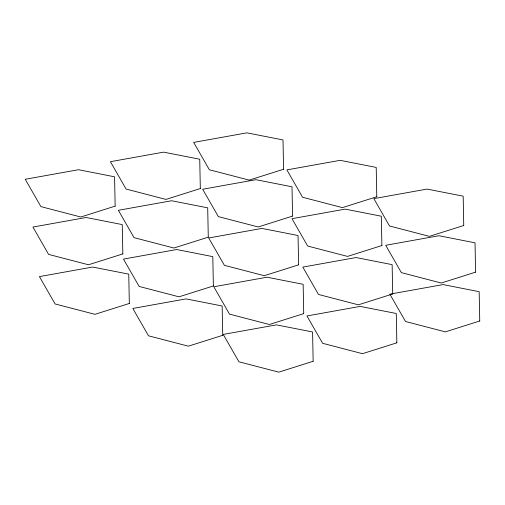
<?xml version="1.0" encoding="UTF-8"?>
<svg xmlns="http://www.w3.org/2000/svg" width="505" height="505" viewBox="0 0 505 505"><rect width="100%" height="100%" fill="white"/><g stroke="black" fill="none" stroke-linecap="round" stroke-linejoin="round"><path stroke-width="0.76" d="M115.153 206.135L80.768 217.005L40.918 206.627L25.25 179.281L78.464 169.718L114.572 176.813L115.153 206.135M200.321 188.554L165.937 199.418L126.086 189.047L110.418 161.695L163.633 152.138L199.74 159.226L200.321 188.554M283.583 169.263L249.199 180.127L209.348 169.749L193.674 142.404L246.888 132.847L283.002 139.935L283.583 169.263M122.835 253.914L88.451 264.778L48.6 254.4L32.932 227.054L86.147 217.497L122.254 224.586L122.835 253.914M208.281 237.161L173.897 248.024L134.046 237.647L118.378 210.301L171.593 200.744L207.7 207.833L208.281 237.161M292.572 216.102L258.194 226.972L218.337 216.594L202.669 189.249L255.883 179.692L291.997 186.781L292.572 216.102M376.787 196.748L342.403 207.618L302.552 197.24L286.884 169.895L340.099 160.331L376.212 167.426L376.787 196.748M129.324 303.461L94.946 314.325L55.089 303.953L39.422 276.601L92.636 267.044L128.75 274.133L129.324 303.461M213.375 285.95L178.997 296.82L139.146 286.442L123.472 259.097L176.687 249.533L212.801 256.628L213.375 285.95M298.625 264.835L264.241 275.698L224.39 265.327L208.723 237.975L261.937 228.418L298.045 235.513L298.625 264.835M381.887 245.544L347.503 256.407L307.652 246.03L291.978 218.684L345.193 209.127L381.307 216.216L381.887 245.544M463.748 225.495L429.364 236.359L389.513 225.987L373.845 198.635L427.06 189.078L463.173 196.167L463.748 225.495M222.737 335.314L188.352 346.177L148.502 335.8L132.828 308.454L186.042 298.897L222.156 305.986L222.737 335.314M303.72 313.63L269.335 324.494L229.485 314.116L213.817 286.771L267.031 277.213L303.139 284.302L303.72 313.63M392.713 293.96L358.329 304.824L318.478 294.447L302.811 267.101L356.025 257.544L392.132 264.633L392.713 293.96M475.609 272.151L441.225 283.015L401.374 272.637L385.706 245.291L438.921 235.734L475.028 242.823L475.609 272.151M313.157 361.29L278.773 372.153L238.922 361.782L223.248 334.43L276.462 324.873L312.576 331.962L313.157 361.29M396.854 342.813L362.47 353.683L322.619 343.305L306.952 315.96L360.166 306.396L396.273 313.491L396.854 342.813M479.75 321.003L445.366 331.873L405.515 321.496L389.847 294.15L443.062 284.586L479.169 291.682L479.75 321.003"/></g></svg>
